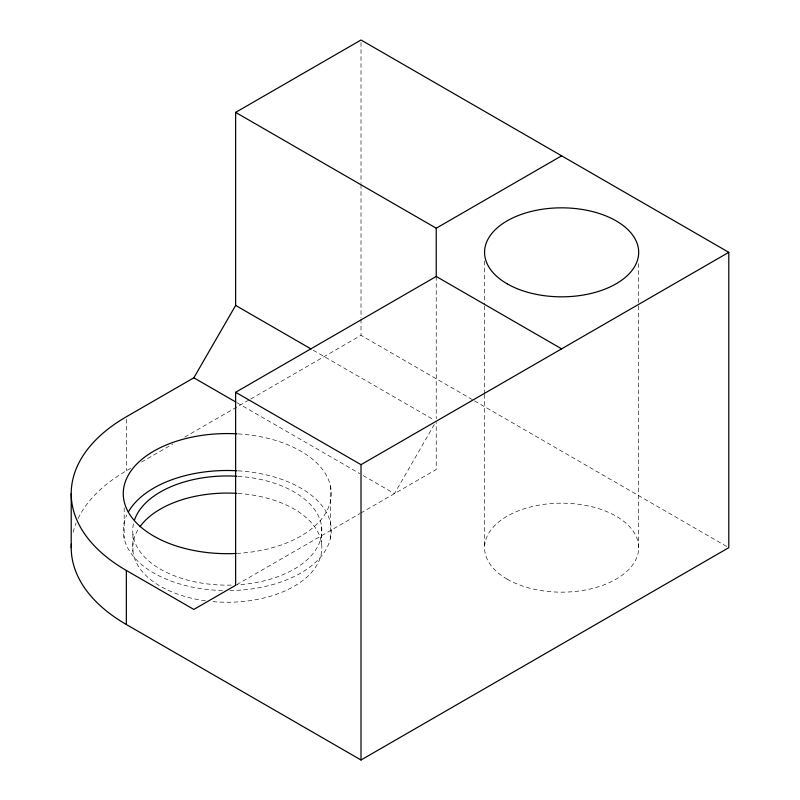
<?xml version="1.0" encoding="UTF-8"?>
<svg xmlns="http://www.w3.org/2000/svg" width="800" height="800" viewBox="0 0 800 800"><rect width="100%" height="100%" fill="white"/><g stroke="black" fill="none" stroke-linecap="round" stroke-linejoin="round"><path stroke-width="0.6" stroke-dasharray="4 3" d="M434.37 424.47L394.45 493.62L361.01 474.32M78.13 518.49A188.24 108.68 0 0 1 126.35 470.82L130.68 468.32M141.49 462.08L172.85 443.97M184.75 437.1L249.63 399.64M250.71 399.02L361.01 335.34L473.51 400.29M236.72 584.69L359.93 513.55M360.74 513.08L436.24 469.49L436.24 422.47M474.59 400.91L728.79 547.67M313.29 350.25L434.08 419.99M236.98 402.71L359.93 473.69M638.69 263.55L638.69 304.67M638.69 305.92L638.69 547.67M484.55 261.05L484.55 304.67M484.55 305.92L484.55 393.15M484.55 394.39L484.55 547.67M436.24 276.46L436.24 418.74M361.01 42.49L361.01 183.31M361.01 184.55L361.01 317.89M361.01 319.14L361.01 335.34M330.38 485.66L330.44 538.27M321.62 526.82L321.62 543.94M132.93 534.28L132.93 551.4M126.35 419.23L126.35 470.82M124.17 507.74L124.17 538.51M238.14 476.31A94.57 54.6 0 0 1 321.84 530.76A94.57 54.6 0 0 1 237.42 584.83M231.29 585.1A94.57 54.6 0 0 1 134.48 520.06M238.2 470.83A104.02 60.06 0 0 1 331.22 532.93A104.02 60.06 0 0 1 229.98 590.59M222.52 590.54A104.02 60.06 0 0 1 126.75 515.13M238.2 433.9A104.02 60.06 0 0 1 331.3 493.85A104.02 60.06 0 0 1 237.41 553.39M73.1 532.31A188.24 108.68 0 0 1 76.13 522.99M238.14 493.43A94.57 54.6 0 0 1 320.9 555.36A94.57 54.6 0 0 1 211.52 601.5M205.5 600.8A94.57 54.6 0 0 1 139.28 527.68M507.12 579.13A77.07 44.5 0 0 0 636.06 559.19A77.07 44.5 0 0 0 541.67 504.69A77.07 44.5 0 0 0 507.12 579.13"/><path stroke-width="1.2" d="M126.35 624.52L126.35 570.47A188.24 108.68 0 0 1 126.35 416.77L193.84 377.8L235.64 305.42L235.64 112.39L361.01 40L728.79 252.33L728.79 547.67L361.01 760L126.35 624.52A188.24 108.68 0 0 1 71.32 544.12M235.64 112.39L436.24 228.2L561.62 155.82M235.64 585.31L235.64 392.28L436.24 276.46L561.62 348.85M235.64 392.28L361.01 464.66L728.79 252.33M235.91 585.15L193.84 609.44L126.35 570.47M235.64 305.42L311.13 349M193.84 377.8L235.91 402.09M436.24 228.2L436.24 276.77M361.01 464.66L361.01 760M71.21 493.62L71.21 547.67M134.48 520.06A94.57 54.6 0 0 1 236.9 476.24M236.18 553.46A104.02 60.06 0 0 1 123.26 493.39A104.02 60.06 0 0 1 236.98 433.83M128.41 511.88A104.02 60.06 0 0 1 236.98 470.76M140 526.66A94.57 54.6 0 0 1 236.9 493.36M507.12 283.79A77.07 44.5 0 0 0 636.06 263.85A77.07 44.5 0 0 0 541.67 209.35A77.07 44.5 0 0 0 507.12 283.79"/></g></svg>
